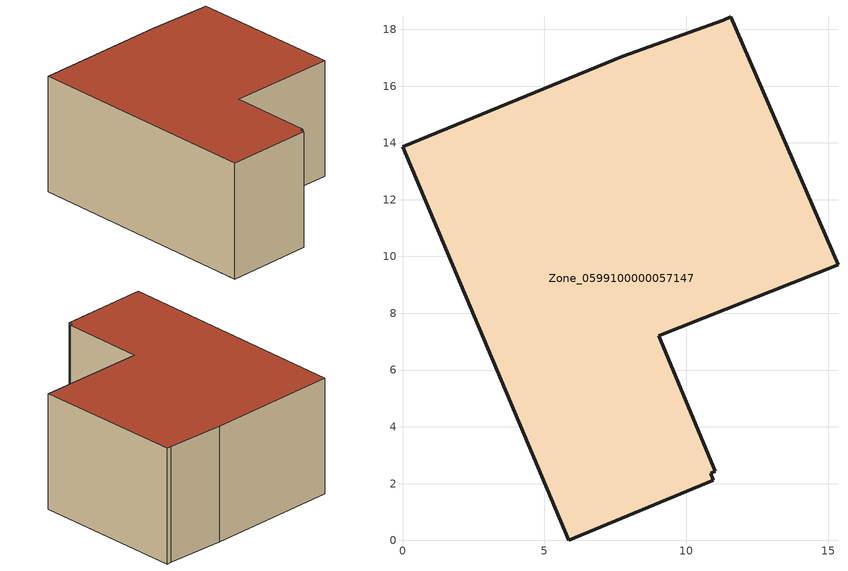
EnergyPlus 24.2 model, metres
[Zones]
Zone_0599100000057147
 floor ground (C_G): 7.76,17.06 11.3,18.33 11.57,18.45 15.34,9.72 9.03,7.2 11.01,2.44 10.86,2.37 10.95,2.12 5.86,0 0,13.87 z0
 wall outside (C_F): 11.3,18.33 7.76,17.06 0,13.87 5.86,0 10.95,2.12 10.86,2.37 11.01,2.44 9.03,7.2 15.34,9.72 11.57,18.45 11.3,18.33 z0:7.44
 roof outside (C_R): 10.86,2.37 11.01,2.44 9.03,7.2 15.34,9.72 11.57,18.45 11.3,18.33 7.76,17.06 0,13.87 5.86,0 10.95,2.12 z7.44
[BUILDING]
Pand.0599100000057147: North Axis=0; Terrain=City; Loads Convergence Tolerance Value=0.04; Temperature Convergence Tolerance Value=0.4; Solar Distribution=FullExterior; Maximum Number of Warmup Days=25; Minimum Number of Warmup Days=1
[Site:Location]
Rotterdam.The.Hague.AP_ZH_NLD Design_Conditions: Latitude=51.96; Longitude=4.45; Time Zone=1; Elevation=-4.5
[SITE:GROUNDTEMPERATURE:BUILDINGSURFACE]
18, 18, 18, 18, 18, 18, 18, 18, 18, 18, 18, 18
[MATERIAL] Thermal Absorptance=0.9; Solar Absorptance=0.7; Visible Absorptance=0.7
Name | Roughness | Thickness | Conductivity | Density | Specific Heat
G.D.1965 | MediumSmooth | 0.15 | 1 | 540 | 1210
F.D.1965 | Rough | 0.3 | 0.857143 | 1920 | 840
R.D.1965 | MediumRough | 0.2 | 0.08 | 1500 | 1000
[CONSTRUCTION]
C_G: G.D.1965
C_F: F.D.1965
C_R: R.D.1965
[ZONE]
Zone_0599100000057147: Type=1; Multiplier=1; Ceiling Height=Autocalculate; Volume=Autocalculate; Floor Area=autocalculate; Part of Total Floor Area=Yes
[ZONEINFILTRATION:DESIGNFLOWRATE]
Infil_Zone_0599100000057147: Zone or ZoneList or Space or SpaceList=Zone_0599100000057147; Schedule=AlwaysOn; Design Flow Rate Calculation Method=Flow/Area; Flow Rate per Floor Area=0.0042; Constant Term Coefficient=1; Temperature Term Coefficient=0; Velocity Term Coefficient=0; Velocity Squared Term Coefficient=0
[HVACTEMPLATE:ZONE:IDEALLOADSAIRSYSTEM]
Zone_0599100000057147: Maximum Heating Supply Air Temperature=50; Minimum Cooling Supply Air Temperature=13; Maximum Heating Supply Air Humidity Ratio=0.0156; Minimum Cooling Supply Air Humidity Ratio=0.0077; Heating Limit=NoLimit; Cooling Limit=NoLimit; Dehumidification Control Type=ConstantSensibleHeatRatio; Cooling Sensible Heat Ratio=0.7; Dehumidification Setpoint=60; Humidification Control Type=None; Humidification Setpoint=30; Outdoor Air Method=None; Outdoor Air Flow Rate per Person=0.00944; Outdoor Air Flow Rate per Zone Floor Area=0; Outdoor Air Flow Rate per Zone=0; Demand Controlled Ventilation Type=None; Outdoor Air Economizer Type=NoEconomizer; Heat Recovery Type=None; Sensible Heat Recovery Effectiveness=0.7; Latent Heat Recovery Effectiveness=0.65
[ZONECONTROL:THERMOSTAT]
ThermostatControl_Zone_0599100000057147: Zone or ZoneList=Zone_0599100000057147; Control Type Schedule=DualSetpointControlType; Control 1=Thermostat_Zone_0599100000057147; Temperature Difference Between Cutout And Setpoint=0
[THERMOSTATSETPOINT:DUALSETPOINT]
Thermostat_Zone_0599100000057147: Heating Setpoint Temperature Schedule=HeatingSetpoint_Zone_0599100000057147; Cooling Setpoint Temperature Schedule=CoolingSetpoint_Zone_0599100000057147
[SCHEDULE:COMPACT]
HeatingSetpoint_Zone_0599100000057147: Through: 12/31, For: AllDays, Until: 24:00, 21
CoolingSetpoint_Zone_0599100000057147: Through: 12/31, For: AllDays, Until: 24:00, 24
DualSetpointControlType: Through: 12/31, For: AllDays, Until: 24:00, 4
AlwaysOn: Through: 12/31, For: AllDays, Until: 24:00, 1
